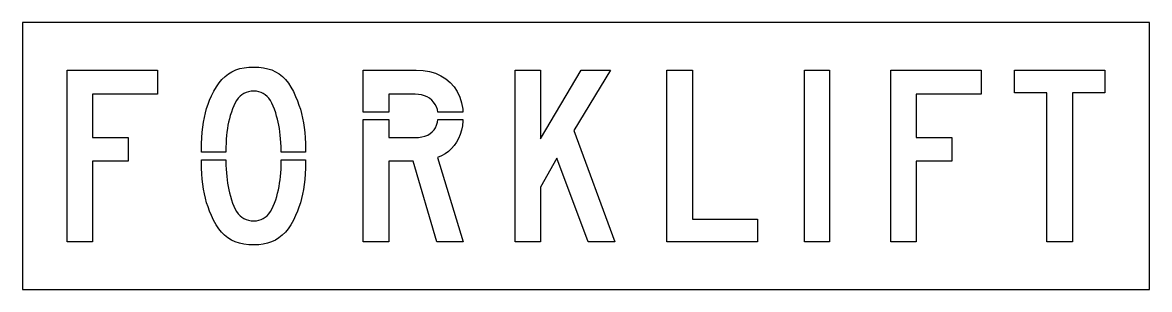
# Model space of a CAD drawing. Extents: x 0 to 76, y 0 to 18.
import ezdxf

# ---------------------------------------------------------------- set-up
doc = ezdxf.new("R2010")
doc.units = 0
doc.layers.add('CUT', color=7, linetype='Continuous')
doc.layers.add('OUTSIDE', color=1, linetype='Continuous')

msp = doc.modelspace()

# ---------------------------------------------------------------- linework, layer by layer
at = {"layer": 'CUT'}
for points in [[(7.1256, 8.6545), (4.7256, 8.6545), (4.7256, 3.2029), (3, 3.2029), (3, 14.7971), (9.1044, 14.7971), (9.1044, 13.1693), (4.7256, 13.1693), (4.7256, 10.2406), (7.1256, 10.2406)], [(17.3853, 10.4006), (17.3565, 10.6325), (17.3217, 10.8539), (17.2821, 11.0696), (17.2377, 11.2806), (17.1873, 11.4881), (17.1321, 11.6968), (17.0721, 11.909), (16.9941, 12.1513), (16.9101, 12.3704), (16.8177, 12.5664), (16.7181, 12.7403), (16.6101, 12.8922), (16.4925, 13.022), (16.3677, 13.131), (16.2333, 13.2191), (16.0893, 13.2875), (15.9357, 13.3351), (15.7713, 13.3641), (15.5985, 13.3733), (15.4149, 13.3641), (15.2433, 13.3351), (15.0825, 13.2875), (14.9337, 13.2214), (14.7945, 13.1345), (14.6661, 13.0278), (14.5473, 12.9003), (14.4381, 12.753), (14.3373, 12.5838), (14.2437, 12.3936), (14.1597, 12.1826), (14.0817, 11.9496), (14.0133, 11.7281), (13.9521, 11.509), (13.8993, 11.291), (13.8525, 11.0707), (13.8141, 10.847), (13.7817, 10.6174), (13.7565, 10.3786), (13.7361, 10.1293), (13.7217, 9.8672), (13.7109, 9.589), (13.7049, 9.2945), (13.7047, 9.251), (12.0629, 9.251), (12.0645, 9.4464), (12.0765, 9.8499), (12.0957, 10.2336), (12.1233, 10.5977), (12.1617, 10.9455), (12.2085, 11.2783), (12.2661, 11.5971), (12.3357, 11.9043), (12.4161, 12.2012), (12.5097, 12.4899), (12.6153, 12.7716), (12.7353, 13.0475), (12.8973, 13.3768), (13.0701, 13.6725), (13.2537, 13.9368), (13.4493, 14.1687), (13.6581, 14.3704), (13.8825, 14.5432), (14.1225, 14.6858), (14.3781, 14.8017), (14.6529, 14.8899), (14.9469, 14.9525), (15.2625, 14.9884), (15.5985, 15), (15.9345, 14.9884), (16.2489, 14.9513), (16.5417, 14.8887), (16.8165, 14.8006), (17.0709, 14.6835), (17.3085, 14.5374), (17.5293, 14.3623), (17.7345, 14.1571), (17.9253, 13.9194), (18.1017, 13.6493), (18.2661, 13.3455), (18.4197, 13.007), (18.5385, 12.7229), (18.6441, 12.4377), (18.7377, 12.1501), (18.8181, 11.8557), (18.8877, 11.5542), (18.9453, 11.2423), (18.9933, 10.9177), (19.0305, 10.578), (19.0581, 10.2209), (19.0785, 9.8441), (19.0893, 9.4441), (19.091, 9.251), (17.4487, 9.251), (17.4477, 9.3339), (17.4405, 9.6272), (17.4273, 9.9009), (17.4081, 10.1583)], [(27.597, 12.7728), (27.4506, 12.891), (27.2862, 12.9896), (27.105, 13.0672), (26.907, 13.1241), (26.6958, 13.1577), (26.4702, 13.1693), (24.7014, 13.1693), (24.7014, 11.9559), (22.9758, 11.9559), (22.9758, 14.7971), (26.5542, 14.7971), (27.015, 14.7716), (27.4458, 14.6986), (27.8466, 14.5768), (28.215, 14.411), (28.5486, 14.2023), (28.8438, 13.953), (29.1006, 13.6643), (29.3142, 13.3386), (29.4858, 12.978), (29.6094, 12.5838), (29.6862, 12.1594), (29.698, 11.9559), (28.0084, 11.9559), (27.9774, 12.1246), (27.915, 12.3113), (27.8298, 12.4829), (27.723, 12.6371)], [(33.2163, 3.2029), (33.2163, 14.7971), (34.9419, 14.7971), (34.9419, 10.1594), (37.6791, 14.7971), (39.6579, 14.7971), (37.1739, 10.7287), (39.9531, 3.2029), (38.1423, 3.2029), (36.0375, 8.8574), (34.9419, 6.9049), (34.9419, 3.2029)], [(49.5613, 4.7484), (49.5613, 3.2029), (43.4569, 3.2029), (43.4569, 14.7971), (45.1825, 14.7971), (45.1825, 4.7484)], [(54.4126, 3.2029), (52.729, 3.2029), (52.729, 14.7971), (54.4126, 14.7971)], [(62.6743, 8.6545), (60.2743, 8.6545), (60.2743, 3.2029), (58.5487, 3.2029), (58.5487, 14.7971), (64.6531, 14.7971), (64.6531, 13.1693), (60.2743, 13.1693), (60.2743, 10.2406), (62.6743, 10.2406)], [(69.0832, 13.2516), (66.8944, 13.2516), (66.8944, 14.7971), (73, 14.7971), (73, 13.2516), (70.81, 13.2516), (70.81, 3.2029), (69.0832, 3.2029)], [(24.7014, 11.4539), (24.7014, 10.2406), (26.4702, 10.2406), (26.7126, 10.2522), (26.937, 10.2846), (27.1398, 10.338), (27.3234, 10.4122), (27.4866, 10.5072), (27.6282, 10.622), (27.7494, 10.7565), (27.849, 10.9096), (27.927, 11.0823), (27.9834, 11.2725), (28.0128, 11.4539), (29.7037, 11.4539), (29.7006, 11.3675), (29.6634, 11.0452), (29.6022, 10.7403), (29.517, 10.4528), (29.4078, 10.1849), (29.2758, 9.9357), (29.1186, 9.7072), (28.9386, 9.4997), (28.7358, 9.3142), (28.509, 9.1519), (28.2582, 9.0128), (27.9858, 8.898), (29.7126, 3.2029), (27.9438, 3.2029), (26.3442, 8.6545), (24.7014, 8.6545), (24.7014, 3.2029), (22.9758, 3.2029), (22.9758, 11.4539)], [(18.8877, 6.4307), (18.8181, 6.127), (18.7377, 5.8336), (18.6441, 5.5484), (18.5385, 5.269), (18.4197, 4.993), (18.2661, 4.6626), (18.0993, 4.3646), (17.9193, 4.098), (17.7249, 3.8614), (17.5161, 3.6551), (17.2929, 3.4777), (17.0529, 3.3293), (16.7973, 3.2087), (16.5249, 3.1159), (16.2345, 3.051), (15.9249, 3.0128), (15.5985, 3), (15.2517, 3.0128), (14.9301, 3.051), (14.6301, 3.1159), (14.3505, 3.2087), (14.0913, 3.3293), (13.8513, 3.4777), (13.6281, 3.6551), (13.4205, 3.8614), (13.2297, 4.098), (13.0521, 4.3646), (12.8877, 4.6626), (12.7353, 4.993), (12.6153, 5.2771), (12.5097, 5.5623), (12.4161, 5.851), (12.3357, 6.1455), (12.2661, 6.4481), (12.2085, 6.7623), (12.1617, 7.0904), (12.1233, 7.4336), (12.0957, 7.7965), (12.0765, 8.1791), (12.0645, 8.5872), (12.0632, 8.749), (13.7055, 8.749), (13.7061, 8.6754), (13.7133, 8.3901), (13.7265, 8.1212), (13.7457, 7.8672), (13.7697, 7.6261), (13.7985, 7.393), (13.8321, 7.167), (13.8717, 6.9455), (13.9161, 6.7252), (13.9665, 6.5049), (14.0217, 6.2812), (14.0817, 6.0504), (14.1597, 5.8174), (14.2437, 5.6064), (14.3373, 5.4162), (14.4381, 5.247), (14.5473, 5.0997), (14.6661, 4.9722), (14.7945, 4.8655), (14.9337, 4.7786), (15.0825, 4.7125), (15.2433, 4.6649), (15.4149, 4.6359), (15.5985, 4.6267), (15.7713, 4.6359), (15.9357, 4.6649), (16.0893, 4.7125), (16.2333, 4.7786), (16.3677, 4.8655), (16.4925, 4.9722), (16.6101, 5.0997), (16.7181, 5.247), (16.8177, 5.4162), (16.9101, 5.6064), (16.9941, 5.8174), (17.0721, 6.0504), (17.1417, 6.28), (17.2017, 6.5026), (17.2557, 6.7206), (17.3013, 6.9386), (17.3397, 7.1577), (17.3721, 7.3826), (17.3973, 7.6168), (17.4177, 7.8614), (17.4333, 8.1212), (17.4429, 8.3994), (17.4489, 8.6974), (17.4493, 8.749), (19.0907, 8.749), (19.0893, 8.5861), (19.0785, 8.1768), (19.0581, 7.7907), (19.0305, 7.4243), (18.9933, 7.0777), (18.9453, 6.7472)]]:
    msp.add_lwpolyline(points, close=True, dxfattribs=at)
at = {"layer": 'OUTSIDE'}
msp.add_lwpolyline([(0, 0), (76, 0), (76, 18), (0, 18)], close=True, dxfattribs=at)

doc.saveas('drawing.dxf')
